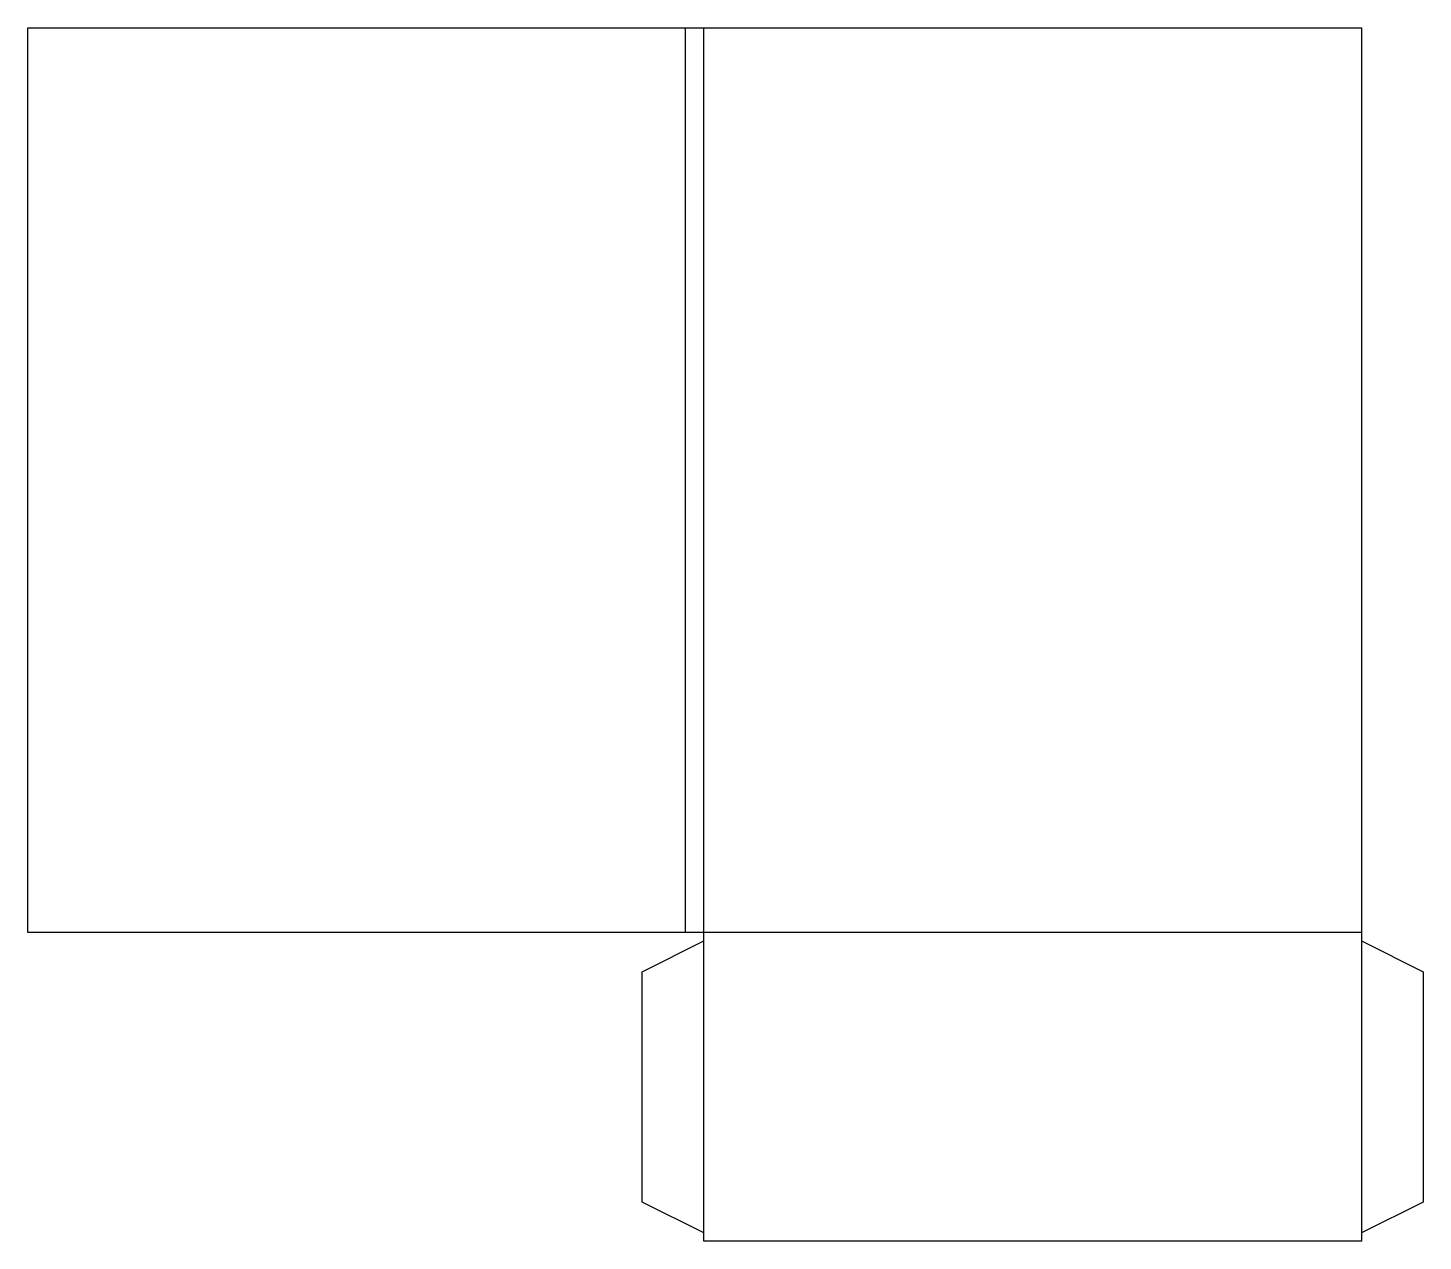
# Model space of a CAD drawing. Header units: millimetres. Extents: x 0 to 339, y 0 to 295.
import ezdxf

# ---------------------------------------------------------------- set-up
doc = ezdxf.new("R2010")
doc.units = ezdxf.units.MM
doc.layers.add('CREASE', color=5, linetype='CONTINUOUS')
doc.layers.add('CUT', color=1, linetype='CONTINUOUS')

msp = doc.modelspace()

# ---------------------------------------------------------------- linework, layer by layer
at = {"layer": 'CREASE'}
for p, q in [((160, 75), (160, 295)), ((164.45, 75), (164.45, 295)), ((324.45, 75), (164.45, 75)), ((164.45, 2), (164.45, 73)), ((324.45, 73), (324.45, 2))]:
    msp.add_line(p, q, dxfattribs=at)
at = {"layer": 'CUT'}
for p, q in [((0, 295), (160, 295)), ((0, 75), (0, 295)), ((160, 295), (164.45, 295)), ((164.45, 295), (324.45, 295)), ((324.45, 295), (324.45, 75)), ((160, 75), (0, 75)), ((164.45, 75), (160, 75)), ((164.45, 73), (164.45, 75)), ((324.45, 75), (324.45, 73)), ((149.45, 65.5), (164.45, 73)), ((324.45, 73), (339.45, 65.5)), ((149.45, 9.5), (149.45, 65.5)), ((339.45, 65.5), (339.45, 9.5)), ((164.45, 2), (149.45, 9.5)), ((339.45, 9.5), (324.45, 2)), ((164.45, 0), (164.45, 2)), ((324.45, 0), (164.45, 0)), ((324.45, 2), (324.45, 0))]:
    msp.add_line(p, q, dxfattribs=at)

doc.saveas('drawing.dxf')
